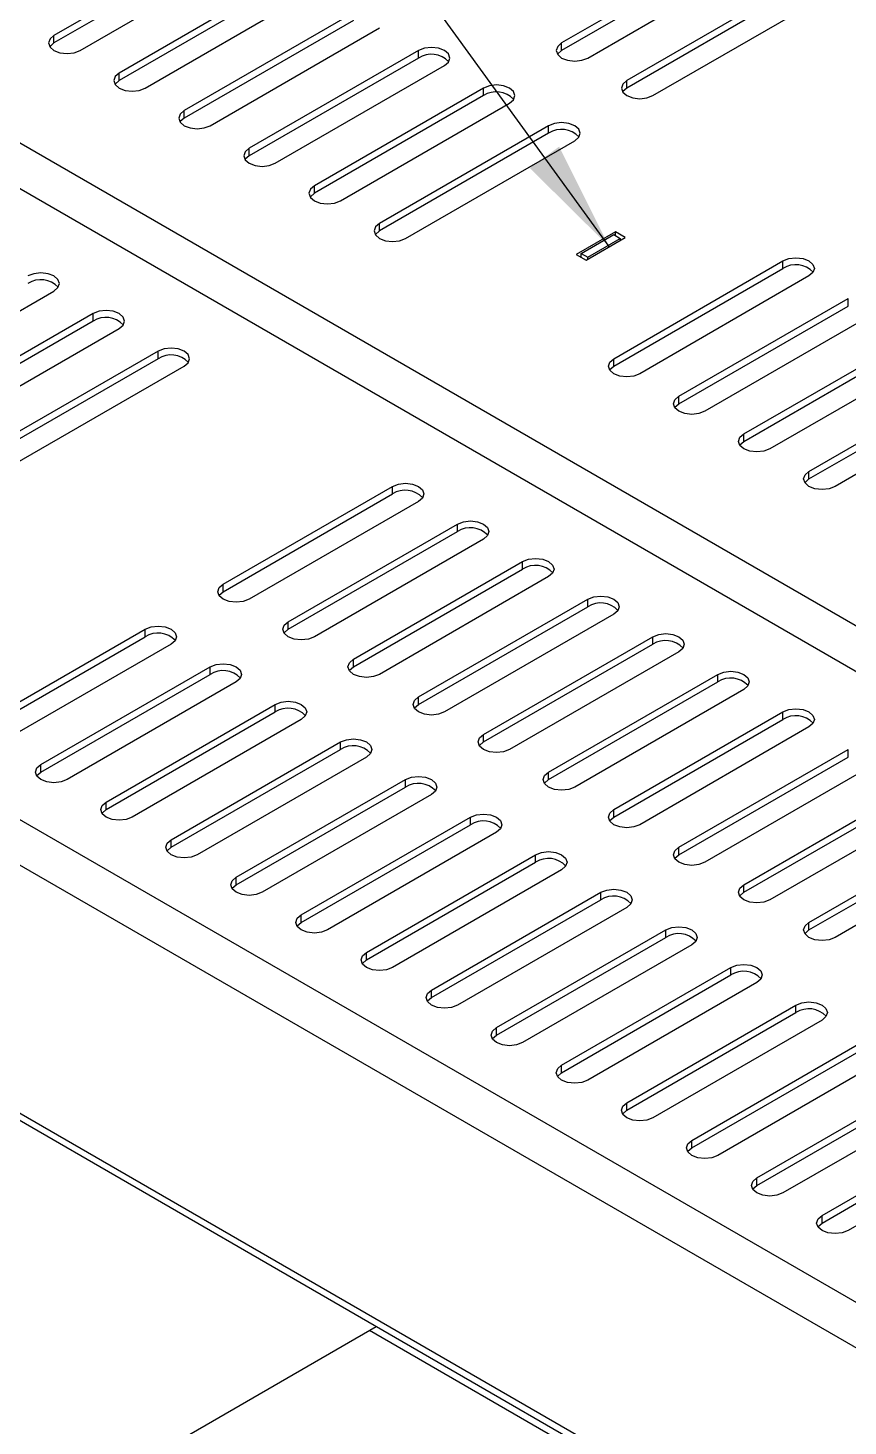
# Model space of a CAD drawing. Extents: x 0 to 841, y 0 to 594.
# Drawn here: x 157.5 to 202.1, y 96.5 to 172.4 of the extents above; entities that cross this region are included whole.
import ezdxf

# ---------------------------------------------------------------- set-up
doc = ezdxf.new("R2010")
doc.units = 0
doc.layers.get('0').update_dxf_attribs({"linetype": 'CONTINUOUS'})
doc.layers.add('FORMAT', color=7, linetype='CONTINUOUS')
doc.dimstyles.new('SLDDIMSTYLE5', dxfattribs={"dimtxt": 5.9944, "dimasz": 5.9944, "dimexe": 0, "dimexo": 0.0625, "dimgap": 1.4986, "dimtad": 0, "dimtih": 1, "dimtoh": 1, "dimdec": 0, "dimzin": 0, "dimtxsty": 'STANDARD', "dimblk1": 'CLOSED', "dimblk2": 'CLOSED', "dimsah": 1, "dimcen": 0.09, "dimazin": 3, "dimtfac": 1, "dimtdec": 0, "dimtofl": 0, "dimtmove": 0, "dimatfit": 3, "dimtolj": 1, "dimtzin": 0})

# ---------------------------------------------------------------- blocks, each defined once
blk = doc.blocks.new('_CLOSED')
at = {"color": 0, "linetype": 'BYBLOCK'}
for p, q in [((-1, 0.166667), (0, 0)), ((-1, 0.166667), (-1, -0.166667)), ((0, 0), (-1, -0.166667)), ((0, 0), (-1, 0))]:
    blk.add_line(p, q, dxfattribs=at)

msp = doc.modelspace()

# ---------------------------------------------------------------- linework, layer by layer
at = {"color": 7, "linetype": 'CONTINUOUS'}
for p, q in [((247.4046, 114.0317), (106.6904, 195.2643)), ((105.1815, 193.6715), (245.8958, 112.4389)), ((168.114, 177.3434), (158.9216, 172.0367)), ((168.114, 176.9351), (158.9216, 171.6284)), ((195.6912, 176.9352), (186.4988, 171.6285)), ((215.5848, 95.6625), (74.8705, 176.8952)), ((160.3359, 171.2203), (169.5282, 176.5269)), ((195.6912, 176.5269), (186.4988, 171.2202)), ((187.913, 170.8121), (197.1054, 176.1187)), ((73.3617, 175.3023), (214.076, 94.0697)), ((171.6496, 175.3023), (162.4572, 169.9957)), ((171.6496, 174.8941), (162.4572, 169.5874)), ((199.2267, 174.8941), (190.0343, 169.5875)), ((163.8714, 169.1793), (173.0638, 174.4859)), ((199.2267, 174.4859), (190.0343, 169.1792)), ((191.4485, 168.7711), (200.6409, 174.0777)), ((175.1851, 173.2613), (165.9927, 167.9547)), ((175.1851, 172.853), (165.9927, 167.5464)), ((167.4069, 167.1383), (176.5993, 172.4449)), ((158.9216, 171.6284), (158.9216, 172.0367)), ((186.4988, 171.2202), (186.4988, 171.6285)), ((178.7206, 171.2203), (169.5282, 165.9136)), ((178.7206, 170.812), (178.7206, 171.2203)), ((178.7206, 170.812), (169.5282, 165.5054)), ((170.9425, 165.0972), (180.1348, 170.4039)), ((162.4572, 169.5874), (162.4572, 169.9957)), ((190.0343, 169.1792), (190.0343, 169.5875)), ((182.2562, 169.1793), (173.0638, 163.8726)), ((182.2562, 168.771), (173.0638, 163.4644)), ((182.2562, 168.771), (182.2562, 169.1793)), ((165.9927, 167.5464), (165.9927, 167.9547)), ((174.478, 163.0562), (183.6704, 168.3629)), ((185.7917, 167.1383), (176.5993, 161.8316)), ((185.7917, 166.73), (185.7917, 167.1383)), ((185.7917, 166.73), (176.5993, 161.4233)), ((178.0135, 161.0152), (187.2059, 166.3218)), ((169.5282, 165.5054), (169.5282, 165.9136)), ((173.0638, 163.4644), (173.0638, 163.8726)), ((176.5993, 161.4233), (176.5993, 161.8316)), ((189.4156, 161.3724), (187.2943, 160.1478)), ((187.5595, 160.1988), (189.3272, 161.2193)), ((187.8246, 159.8416), (189.9459, 161.0662)), ((187.913, 159.9947), (189.6808, 161.0152)), ((189.3272, 161.2193), (189.6808, 161.0152)), ((189.9459, 161.0662), (189.4156, 161.3724)), ((189.4156, 161.1683), (189.4156, 161.3724)), ((189.6808, 161.0152), (189.6808, 160.9131)), ((187.2943, 160.1478), (187.8246, 159.8416)), ((187.5595, 160.1988), (187.913, 159.9947)), ((187.5595, 159.9947), (187.5595, 160.1988)), ((187.913, 159.8926), (187.913, 159.9947)), ((189.3272, 154.4839), (198.5196, 159.7906)), ((198.5196, 159.3823), (198.5196, 159.7906)), ((189.3272, 154.0757), (198.5196, 159.3823)), ((199.9338, 158.9742), (190.7414, 153.6675)), ((149.7292, 152.8511), (158.9216, 158.1578)), ((192.8628, 152.4429), (202.0552, 157.7496)), ((192.8628, 152.0346), (202.0552, 157.3413)), ((202.0552, 157.3413), (202.0552, 157.7496)), ((161.043, 156.9332), (151.8506, 151.6265)), ((161.043, 156.5249), (151.8506, 151.2182)), ((161.043, 156.5249), (161.043, 156.9332)), ((203.4694, 156.9332), (194.277, 151.6265)), ((153.2648, 150.8101), (162.4572, 156.1167)), ((196.3983, 150.4019), (205.5907, 155.7085)), ((196.3983, 149.9936), (205.5907, 155.3003)), ((164.5785, 154.8921), (155.3861, 149.5855)), ((164.5785, 154.4839), (155.3861, 149.1772)), ((164.5785, 154.4839), (164.5785, 154.8921)), ((189.3272, 154.0757), (189.3272, 154.4839)), ((207.0049, 154.8921), (197.8125, 149.5855)), ((156.8003, 148.7691), (165.9927, 154.0757)), ((199.9338, 148.3609), (209.1262, 153.6675)), ((199.9338, 147.9526), (209.1262, 153.2592)), ((210.5404, 152.8511), (201.348, 147.5445)), ((192.8628, 152.0346), (192.8628, 152.4429)), ((196.3983, 149.9936), (196.3983, 150.4019)), ((199.9338, 147.9526), (199.9338, 148.3609)), ((168.114, 142.2378), (177.3064, 147.5445)), ((177.3064, 147.1362), (177.3064, 147.5445)), ((168.114, 141.8295), (177.3064, 147.1362)), ((178.7206, 146.7281), (169.5282, 141.4214)), ((171.6496, 140.1968), (180.8419, 145.5034)), ((171.6496, 139.7885), (180.8419, 145.0952)), ((180.8419, 145.0952), (180.8419, 145.5034)), ((182.2562, 144.687), (173.0638, 139.3804)), ((175.1851, 138.1558), (184.3775, 143.4624)), ((175.1851, 137.7475), (184.3775, 143.0541)), ((184.3775, 143.0541), (184.3775, 143.4624)), ((168.114, 141.8295), (168.114, 142.2378)), ((185.7917, 142.646), (176.5993, 137.3394)), ((178.7206, 136.1147), (187.913, 141.4214)), ((187.913, 141.0131), (187.913, 141.4214)), ((178.7206, 135.7065), (187.913, 141.0131)), ((189.3272, 140.605), (180.1348, 135.2983)), ((154.679, 134.4819), (163.8714, 139.7886)), ((163.8714, 139.3803), (163.8714, 139.7886)), ((171.6496, 139.7885), (171.6496, 140.1968)), ((154.679, 134.0737), (163.8714, 139.3803)), ((165.2856, 138.9722), (156.0932, 133.6655)), ((182.2562, 134.0737), (191.4485, 139.3804)), ((182.2562, 133.6655), (191.4485, 138.9721)), ((191.4485, 138.9721), (191.4485, 139.3804)), ((192.8628, 138.564), (183.6704, 133.2573)), ((158.2145, 132.4409), (167.4069, 137.7476)), ((167.4069, 137.3393), (167.4069, 137.7476)), ((175.1851, 137.7475), (175.1851, 138.1558)), ((158.2145, 132.0326), (167.4069, 137.3393)), ((168.8211, 136.9312), (159.6287, 131.6245)), ((185.7917, 132.0327), (194.9841, 137.3394)), ((185.7917, 131.6244), (194.9841, 136.9311)), ((194.9841, 136.9311), (194.9841, 137.3394)), ((178.7206, 135.7065), (178.7206, 136.1147)), ((196.3983, 136.5229), (187.2059, 131.2163)), ((161.7501, 130.3999), (170.9425, 135.7065)), ((161.7501, 129.9916), (170.9425, 135.2983)), ((170.9425, 135.2983), (170.9425, 135.7065)), ((189.3272, 129.9917), (198.5196, 135.2983)), ((198.5196, 134.8901), (198.5196, 135.2983)), ((172.3567, 134.8901), (163.1643, 129.5835)), ((189.3272, 129.5834), (198.5196, 134.8901)), ((199.9338, 134.4819), (190.7414, 129.1753)), ((165.2856, 128.3589), (174.478, 133.6655)), ((174.478, 133.2573), (174.478, 133.6655)), ((182.2562, 133.6655), (182.2562, 134.0737)), ((165.2856, 127.9506), (174.478, 133.2573)), ((192.8628, 127.9507), (202.0552, 133.2573)), ((202.0552, 132.849), (202.0552, 133.2573)), ((158.2145, 132.0326), (158.2145, 132.4409)), ((175.8922, 132.8491), (166.6998, 127.5425)), ((192.8628, 127.5424), (202.0552, 132.849)), ((203.4694, 132.4409), (194.277, 127.1343)), ((168.8211, 126.3178), (178.0135, 131.6245)), ((178.0135, 131.2162), (178.0135, 131.6245)), ((185.7917, 131.6244), (185.7917, 132.0327)), ((168.8211, 125.9096), (178.0135, 131.2162)), ((179.4277, 130.8081), (170.2353, 125.5014)), ((196.3983, 125.9096), (205.5907, 131.2163)), ((196.3983, 125.5014), (205.5907, 130.808)), ((161.7501, 129.9916), (161.7501, 130.3999)), ((189.3272, 129.5834), (189.3272, 129.9917)), ((207.0049, 130.3999), (197.8125, 125.0932)), ((172.3567, 124.2768), (181.5491, 129.5835)), ((172.3567, 123.8686), (181.5491, 129.1752)), ((181.5491, 129.1752), (181.5491, 129.5835)), ((199.9338, 123.8686), (209.1262, 129.1753)), ((165.2856, 127.9506), (165.2856, 128.3589)), ((182.9633, 128.7671), (173.7709, 123.4604)), ((199.9338, 123.4604), (209.1262, 128.767)), ((210.5404, 128.3589), (201.348, 123.0522)), ((192.8628, 127.5424), (192.8628, 127.9507)), ((175.8922, 122.2358), (185.0846, 127.5425)), ((175.8922, 121.8275), (185.0846, 127.1342)), ((185.0846, 127.1342), (185.0846, 127.5425)), ((168.8211, 125.9096), (168.8211, 126.3178)), ((186.4988, 126.7261), (177.3064, 121.4194)), ((179.4277, 120.1948), (188.6201, 125.5014)), ((188.6201, 125.0932), (188.6201, 125.5014)), ((196.3983, 125.5014), (196.3983, 125.9096)), ((179.4277, 119.7865), (188.6201, 125.0932)), ((190.0343, 124.685), (180.8419, 119.3784)), ((172.3567, 123.8686), (172.3567, 124.2768)), ((199.9338, 123.4604), (199.9338, 123.8686)), ((182.9633, 118.1538), (192.1557, 123.4604)), ((182.9633, 117.7455), (192.1557, 123.0521)), ((192.1557, 123.0521), (192.1557, 123.4604)), ((141.5975, 122.4399), (198.8732, 89.3754)), ((193.5699, 122.644), (184.3775, 117.3374)), ((141.5975, 122.0316), (198.5822, 89.1351)), ((175.8922, 121.8275), (175.8922, 122.2358)), ((186.4988, 116.1127), (195.6912, 121.4194)), ((186.4988, 115.7045), (195.6912, 121.0111)), ((195.6912, 121.0111), (195.6912, 121.4194)), ((179.4277, 119.7865), (179.4277, 120.1948)), ((197.1054, 120.603), (187.913, 115.2963)), ((190.0343, 114.0717), (199.2267, 119.3784)), ((199.2267, 118.9701), (199.2267, 119.3784)), ((190.0343, 113.6635), (199.2267, 118.9701)), ((200.6409, 118.562), (191.4485, 113.2553)), ((182.9633, 117.7455), (182.9633, 118.1538)), ((193.5699, 112.0307), (202.7623, 117.3374)), ((193.5699, 111.6224), (202.7623, 116.9291)), ((204.1765, 116.521), (194.9841, 111.2143)), ((186.4988, 115.7045), (186.4988, 116.1127)), ((197.1054, 109.9897), (206.2978, 115.2963)), ((197.1054, 109.5814), (206.2978, 114.8881)), ((190.0343, 113.6635), (190.0343, 114.0717)), ((207.712, 114.4799), (198.5196, 109.1733)), ((200.6409, 107.9487), (209.8333, 113.2553)), ((200.6409, 107.5404), (209.8333, 112.847)), ((211.2475, 112.4389), (202.0552, 107.1323)), ((193.5699, 111.6224), (193.5699, 112.0307)), ((197.1054, 109.5814), (197.1054, 109.9897)), ((200.6409, 107.5404), (200.6409, 107.9487)), ((136.6478, 78.9578), (176.4297, 101.9234)), ((176.069, 101.7152), (198.3696, 88.8413))]:
    msp.add_line(p, q, dxfattribs=at)
at = {"color": 7, "linetype": 'CONTINUOUS', "flags": 128}
for points in [[(158.9216, 172.0367), (158.7049, 171.8494), (158.6287, 171.6285), (158.7049, 171.4076), (158.9216, 171.2203), (159.2461, 171.0952), (159.6287, 171.0512), (160.0114, 171.0952), (160.3358, 171.2203)], [(158.9216, 171.6284), (158.7049, 171.4411), (158.6934, 171.4244)], [(186.4988, 171.6285), (186.282, 171.4412), (186.2059, 171.2203), (186.282, 170.9994), (186.4988, 170.8121), (186.8232, 170.6869), (187.2059, 170.643), (187.5886, 170.6869), (187.913, 170.8121)], [(180.1348, 170.4039), (180.3516, 170.5912), (180.4277, 170.8121), (180.3516, 171.033), (180.1348, 171.2203), (179.8104, 171.3454), (179.4277, 171.3894), (179.0451, 171.3454), (178.7206, 171.2203)], [(186.4988, 171.2202), (186.282, 171.0329), (186.2705, 171.0162)], [(162.4572, 169.9957), (162.2404, 169.8084), (162.1643, 169.5875), (162.2404, 169.3666), (162.4572, 169.1793), (162.7816, 169.0541), (163.1643, 169.0102), (163.547, 169.0541), (163.8714, 169.1793)], [(162.4572, 169.5874), (162.2404, 169.4001), (162.2289, 169.3833)], [(183.6704, 168.3629), (183.8871, 168.5502), (183.9633, 168.7711), (183.8871, 168.992), (183.6704, 169.1793), (183.346, 169.3044), (182.9633, 169.3484), (182.5806, 169.3044), (182.2562, 169.1793)], [(190.0343, 169.5875), (189.8176, 169.4002), (189.7414, 169.1793), (189.8176, 168.9584), (190.0343, 168.7711), (190.3588, 168.6459), (190.7414, 168.602), (191.1241, 168.6459), (191.4485, 168.7711)], [(190.0343, 169.1792), (189.8176, 168.9919), (189.806, 168.9751)], [(165.9927, 167.9547), (165.7759, 167.7674), (165.6998, 167.5465), (165.7759, 167.3255), (165.9927, 167.1383), (166.3171, 167.0131), (166.6998, 166.9692), (167.0825, 167.0131), (167.4069, 167.1383)], [(165.9927, 167.5464), (165.7759, 167.3591), (165.7644, 167.3423)], [(187.2059, 166.3218), (187.4227, 166.5091), (187.4988, 166.7301), (187.4227, 166.951), (187.2059, 167.1383), (186.8815, 167.2634), (186.4988, 167.3073), (186.1161, 167.2634), (185.7917, 167.1383)], [(169.5282, 165.9136), (169.3115, 165.7264), (169.2353, 165.5054), (169.3115, 165.2845), (169.5282, 165.0972), (169.8527, 164.9721), (170.2353, 164.9281), (170.618, 164.9721), (170.9425, 165.0972)], [(169.5282, 165.5054), (169.3115, 165.3181), (169.3, 165.3013)], [(173.0638, 163.8726), (172.847, 163.6853), (172.7709, 163.4644), (172.847, 163.2435), (173.0638, 163.0562), (173.3882, 162.9311), (173.7709, 162.8871), (174.1536, 162.9311), (174.478, 163.0562)], [(173.0638, 163.4643), (172.847, 163.2771), (172.8355, 163.2603)], [(176.5993, 161.8316), (176.3825, 161.6443), (176.3064, 161.4234), (176.3825, 161.2025), (176.5993, 161.0152), (176.9237, 160.8901), (177.3064, 160.8461), (177.6891, 160.8901), (178.0135, 161.0152)], [(176.5993, 161.4233), (176.3825, 161.236), (176.371, 161.2193)], [(198.5196, 159.7906), (198.844, 159.9157), (199.2267, 159.9597), (199.6094, 159.9157), (199.9338, 159.7906), (200.1506, 159.6033), (200.2267, 159.3824), (200.1506, 159.1615), (199.9338, 158.9742)], [(158.9216, 158.1578), (159.1384, 158.3451), (159.2145, 158.566), (159.1384, 158.7869), (158.9216, 158.9742), (158.5972, 159.0993), (158.2145, 159.1433), (157.8318, 159.0993), (157.5074, 158.9742)], [(162.4572, 156.1167), (162.6739, 156.304), (162.7501, 156.5249), (162.6739, 156.7459), (162.4572, 156.9332), (162.1327, 157.0583), (161.7501, 157.1022), (161.3674, 157.0583), (161.043, 156.9332)], [(165.9927, 154.0757), (166.2095, 154.263), (166.2856, 154.4839), (166.2095, 154.7048), (165.9927, 154.8921), (165.6683, 155.0173), (165.2856, 155.0612), (164.9029, 155.0173), (164.5785, 154.8921)], [(190.7414, 153.6675), (190.417, 153.5424), (190.0343, 153.4984), (189.6517, 153.5424), (189.3272, 153.6675), (189.1105, 153.8548), (189.0343, 154.0757), (189.1105, 154.2966), (189.3272, 154.4839)], [(189.0989, 153.8716), (189.1105, 153.8884), (189.3272, 154.0757)], [(194.277, 151.6265), (193.9526, 151.5014), (193.5699, 151.4574), (193.1872, 151.5014), (192.8628, 151.6265), (192.646, 151.8138), (192.5699, 152.0347), (192.646, 152.2556), (192.8628, 152.4429)], [(192.6345, 151.8306), (192.646, 151.8474), (192.8628, 152.0346)], [(197.8125, 149.5855), (197.4881, 149.4603), (197.1054, 149.4164), (196.7227, 149.4603), (196.3983, 149.5855), (196.1815, 149.7728), (196.1054, 149.9937), (196.1815, 150.2146), (196.3983, 150.4019)], [(196.17, 149.7895), (196.1815, 149.8063), (196.3983, 149.9936)], [(201.348, 147.5445), (201.0236, 147.4193), (200.6409, 147.3754), (200.2583, 147.4193), (199.9338, 147.5445), (199.7171, 147.7317), (199.6409, 147.9527), (199.7171, 148.1736), (199.9338, 148.3609)], [(177.3064, 147.5445), (177.6308, 147.6696), (178.0135, 147.7135), (178.3962, 147.6696), (178.7206, 147.5445), (178.9374, 147.3572), (179.0135, 147.1363), (178.9374, 146.9153), (178.7206, 146.7281)], [(199.7055, 147.7485), (199.7171, 147.7653), (199.9338, 147.9526)], [(180.8419, 145.5034), (181.1664, 145.6286), (181.5491, 145.6725), (181.9317, 145.6286), (182.2562, 145.5034), (182.4729, 145.3162), (182.5491, 145.0952), (182.4729, 144.8743), (182.2562, 144.687)], [(184.3775, 143.4624), (184.7019, 143.5876), (185.0846, 143.6315), (185.4673, 143.5876), (185.7917, 143.4624), (186.0085, 143.2751), (186.0846, 143.0542), (186.0085, 142.8333), (185.7917, 142.646)], [(169.5282, 141.4214), (169.2038, 141.2963), (168.8211, 141.2523), (168.4384, 141.2963), (168.114, 141.4214), (167.8973, 141.6087), (167.8211, 141.8296), (167.8973, 142.0505), (168.114, 142.2378)], [(167.8857, 141.6255), (167.8973, 141.6423), (168.114, 141.8295)], [(187.913, 141.4214), (188.2374, 141.5465), (188.6201, 141.5905), (189.0028, 141.5465), (189.3272, 141.4214), (189.544, 141.2341), (189.6201, 141.0132), (189.544, 140.7923), (189.3272, 140.605)], [(163.8714, 139.7886), (164.1958, 139.9137), (164.5785, 139.9577), (164.9612, 139.9137), (165.2856, 139.7886), (165.5024, 139.6013), (165.5785, 139.3804), (165.5024, 139.1595), (165.2856, 138.9722)], [(173.0638, 139.3804), (172.7394, 139.2552), (172.3567, 139.2113), (171.974, 139.2552), (171.6496, 139.3804), (171.4328, 139.5677), (171.3567, 139.7886), (171.4328, 140.0095), (171.6496, 140.1968)], [(171.4213, 139.5844), (171.4328, 139.6012), (171.6496, 139.7885)], [(191.4486, 139.3804), (191.773, 139.5055), (192.1557, 139.5495), (192.5383, 139.5055), (192.8628, 139.3804), (193.0795, 139.1931), (193.1557, 138.9722), (193.0795, 138.7513), (192.8628, 138.564)], [(167.4069, 137.7476), (167.7313, 137.8727), (168.114, 137.9166), (168.4967, 137.8727), (168.8211, 137.7476), (169.0379, 137.5603), (169.114, 137.3394), (169.0379, 137.1184), (168.8211, 136.9312)], [(176.5993, 137.3394), (176.2749, 137.2142), (175.8922, 137.1703), (175.5095, 137.2142), (175.1851, 137.3394), (174.9683, 137.5266), (174.8922, 137.7476), (174.9683, 137.9685), (175.1851, 138.1558)], [(174.9568, 137.5434), (174.9683, 137.5602), (175.1851, 137.7475)], [(194.9841, 137.3394), (195.3085, 137.4645), (195.6912, 137.5084), (196.0739, 137.4645), (196.3983, 137.3394), (196.6151, 137.1521), (196.6912, 136.9312), (196.6151, 136.7102), (196.3983, 136.5229)], [(180.1348, 135.2983), (179.8104, 135.1732), (179.4277, 135.1293), (179.045, 135.1732), (178.7206, 135.2983), (178.5039, 135.4856), (178.4277, 135.7065), (178.5039, 135.9275), (178.7206, 136.1147)], [(170.9425, 135.7065), (171.2669, 135.8317), (171.6496, 135.8756), (172.0322, 135.8317), (172.3567, 135.7065), (172.5734, 135.5193), (172.6496, 135.2983), (172.5734, 135.0774), (172.3567, 134.8901)], [(178.4923, 135.5024), (178.5039, 135.5192), (178.7206, 135.7065)], [(198.5196, 135.2983), (198.844, 135.4235), (199.2267, 135.4674), (199.6094, 135.4235), (199.9338, 135.2983), (200.1506, 135.1111), (200.2267, 134.8901), (200.1506, 134.6692), (199.9338, 134.4819)], [(174.478, 133.6655), (174.8024, 133.7907), (175.1851, 133.8346), (175.5678, 133.7907), (175.8922, 133.6655), (176.109, 133.4782), (176.1851, 133.2573), (176.109, 133.0364), (175.8922, 132.8491)], [(183.6704, 133.2573), (183.346, 133.1322), (182.9633, 133.0882), (182.5806, 133.1322), (182.2562, 133.2573), (182.0394, 133.4446), (181.9633, 133.6655), (182.0394, 133.8864), (182.2562, 134.0737)], [(182.0279, 133.4614), (182.0394, 133.4782), (182.2562, 133.6655)], [(159.6287, 131.6245), (159.3043, 131.4994), (158.9216, 131.4554), (158.539, 131.4994), (158.2145, 131.6245), (157.9978, 131.8118), (157.9216, 132.0327), (157.9978, 132.2536), (158.2145, 132.4409)], [(157.9862, 131.8286), (157.9978, 131.8454), (158.2145, 132.0326)], [(178.0135, 131.6245), (178.3379, 131.7496), (178.7206, 131.7936), (179.1033, 131.7496), (179.4277, 131.6245), (179.6445, 131.4372), (179.7206, 131.2163), (179.6445, 130.9954), (179.4277, 130.8081)], [(187.2059, 131.2163), (186.8815, 131.0912), (186.4988, 131.0472), (186.1161, 131.0912), (185.7917, 131.2163), (185.5749, 131.4036), (185.4988, 131.6245), (185.5749, 131.8454), (185.7917, 132.0327)], [(185.5634, 131.4204), (185.5749, 131.4372), (185.7917, 131.6244)], [(163.1643, 129.5835), (162.8399, 129.4583), (162.4572, 129.4144), (162.0745, 129.4583), (161.7501, 129.5835), (161.5333, 129.7708), (161.4572, 129.9917), (161.5333, 130.2126), (161.7501, 130.3999)], [(161.5218, 129.7875), (161.5333, 129.8043), (161.7501, 129.9916)], [(190.7414, 129.1753), (190.417, 129.0501), (190.0343, 129.0062), (189.6517, 129.0501), (189.3272, 129.1753), (189.1105, 129.3626), (189.0343, 129.5835), (189.1105, 129.8044), (189.3272, 129.9917)], [(181.5491, 129.5835), (181.8735, 129.7086), (182.2562, 129.7526), (182.6388, 129.7086), (182.9633, 129.5835), (183.18, 129.3962), (183.2562, 129.1753), (183.18, 128.9544), (182.9633, 128.7671)], [(189.0989, 129.3793), (189.1105, 129.3961), (189.3272, 129.5834)], [(166.6998, 127.5425), (166.3754, 127.4173), (165.9927, 127.3734), (165.61, 127.4173), (165.2856, 127.5425), (165.0688, 127.7297), (164.9927, 127.9507), (165.0688, 128.1716), (165.2856, 128.3589)], [(165.0573, 127.7465), (165.0688, 127.7633), (165.2856, 127.9506)], [(185.0846, 127.5425), (185.409, 127.6676), (185.7917, 127.7115), (186.1744, 127.6676), (186.4988, 127.5425), (186.7156, 127.3552), (186.7917, 127.1343), (186.7156, 126.9133), (186.4988, 126.7261)], [(194.277, 127.1343), (193.9526, 127.0091), (193.5699, 126.9652), (193.1872, 127.0091), (192.8628, 127.1343), (192.646, 127.3215), (192.5699, 127.5425), (192.646, 127.7634), (192.8628, 127.9507)], [(192.6345, 127.3383), (192.646, 127.3551), (192.8628, 127.5424)], [(170.2353, 125.5014), (169.9109, 125.3763), (169.5282, 125.3324), (169.1456, 125.3763), (168.8211, 125.5014), (168.6044, 125.6887), (168.5282, 125.9096), (168.6044, 126.1306), (168.8211, 126.3178)], [(168.5928, 125.7055), (168.6044, 125.7223), (168.8211, 125.9096)], [(188.6201, 125.5014), (188.9445, 125.6266), (189.3272, 125.6705), (189.7099, 125.6266), (190.0343, 125.5014), (190.2511, 125.3142), (190.3272, 125.0932), (190.2511, 124.8723), (190.0343, 124.685)], [(197.8125, 125.0932), (197.4881, 124.9681), (197.1054, 124.9242), (196.7227, 124.9681), (196.3983, 125.0932), (196.1815, 125.2805), (196.1054, 125.5014), (196.1815, 125.7224), (196.3983, 125.9096)], [(196.17, 125.2973), (196.1815, 125.3141), (196.3983, 125.5014)], [(173.7709, 123.4604), (173.4465, 123.3353), (173.0638, 123.2913), (172.6811, 123.3353), (172.3567, 123.4604), (172.1399, 123.6477), (172.0638, 123.8686), (172.1399, 124.0895), (172.3567, 124.2768)], [(172.1284, 123.6645), (172.1399, 123.6813), (172.3567, 123.8686)], [(201.348, 123.0522), (201.0236, 122.9271), (200.6409, 122.8831), (200.2583, 122.9271), (199.9338, 123.0522), (199.7171, 123.2395), (199.6409, 123.4604), (199.7171, 123.6813), (199.9338, 123.8686)], [(192.1557, 123.4604), (192.4801, 123.5856), (192.8628, 123.6295), (193.2454, 123.5856), (193.5699, 123.4604), (193.7866, 123.2731), (193.8628, 123.0522), (193.7866, 122.8313), (193.5699, 122.644)], [(199.7055, 123.2563), (199.7171, 123.2731), (199.9338, 123.4604)], [(177.3064, 121.4194), (176.982, 121.2943), (176.5993, 121.2503), (176.2166, 121.2943), (175.8922, 121.4194), (175.6754, 121.6067), (175.5993, 121.8276), (175.6754, 122.0485), (175.8922, 122.2358)], [(175.6639, 121.6235), (175.6754, 121.6403), (175.8922, 121.8275)], [(195.6912, 121.4194), (196.0156, 121.5445), (196.3983, 121.5885), (196.781, 121.5445), (197.1054, 121.4194), (197.3222, 121.2321), (197.3983, 121.0112), (197.3222, 120.7903), (197.1054, 120.603)], [(180.8419, 119.3784), (180.5175, 119.2532), (180.1348, 119.2093), (179.7522, 119.2532), (179.4277, 119.3784), (179.211, 119.5657), (179.1348, 119.7866), (179.211, 120.0075), (179.4277, 120.1948)], [(179.1994, 119.5824), (179.211, 119.5992), (179.4277, 119.7865)], [(199.2267, 119.3784), (199.5511, 119.5035), (199.9338, 119.5475), (200.3165, 119.5035), (200.6409, 119.3784), (200.8577, 119.1911), (200.9338, 118.9702), (200.8577, 118.7493), (200.6409, 118.562)], [(184.3775, 117.3374), (184.0531, 117.2122), (183.6704, 117.1683), (183.2877, 117.2122), (182.9633, 117.3374), (182.7465, 117.5246), (182.6704, 117.7456), (182.7465, 117.9665), (182.9633, 118.1538)], [(182.735, 117.5414), (182.7465, 117.5582), (182.9633, 117.7455)], [(187.913, 115.2963), (187.5886, 115.1712), (187.2059, 115.1273), (186.8232, 115.1712), (186.4988, 115.2963), (186.282, 115.4836), (186.2059, 115.7045), (186.282, 115.9255), (186.4988, 116.1127)], [(186.2705, 115.5004), (186.282, 115.5172), (186.4988, 115.7045)], [(191.4485, 113.2553), (191.1241, 113.1302), (190.7414, 113.0862), (190.3588, 113.1302), (190.0343, 113.2553), (189.8176, 113.4426), (189.7414, 113.6635), (189.8176, 113.8844), (190.0343, 114.0717)], [(189.8061, 113.4594), (189.8176, 113.4762), (190.0343, 113.6635)], [(194.9841, 111.2143), (194.6597, 111.0892), (194.277, 111.0452), (193.8943, 111.0892), (193.5699, 111.2143), (193.3531, 111.4016), (193.277, 111.6225), (193.3531, 111.8434), (193.5699, 112.0307)], [(193.3416, 111.4184), (193.3531, 111.4352), (193.5699, 111.6224)], [(198.5196, 109.1733), (198.1952, 109.0481), (197.8125, 109.0042), (197.4298, 109.0481), (197.1054, 109.1733), (196.8886, 109.3606), (196.8125, 109.5815), (196.8886, 109.8024), (197.1054, 109.9897)], [(196.8771, 109.3773), (196.8886, 109.3941), (197.1054, 109.5814)], [(202.0551, 107.1323), (201.7307, 107.0071), (201.348, 106.9632), (200.9654, 107.0071), (200.6409, 107.1323), (200.4242, 107.3195), (200.348, 107.5405), (200.4242, 107.7614), (200.6409, 107.9487)], [(200.4127, 107.3363), (200.4242, 107.3531), (200.6409, 107.5404)]]:
    msp.add_lwpolyline(points, dxfattribs=at)
at = {"color": 7, "linetype": 'CONTINUOUS'}
for centre, radius, start, end in [((179.4194, 169.7239), 1.2932, 43.129715, 122.705561), ((182.9549, 167.6828), 1.2932, 43.129836, 122.705429), ((186.4904, 165.6418), 1.2932, 43.129637, 122.705649), ((199.2183, 158.2942), 1.2932, 43.129285, 122.705981), ((158.2062, 157.4778), 1.2932, 43.129715, 122.705561), ((161.7417, 155.4367), 1.2932, 43.129836, 122.705429), ((165.2772, 153.3957), 1.2932, 43.129637, 122.705649), ((178.0051, 146.0481), 1.2932, 43.129285, 122.705981), ((181.5407, 144.007), 1.2932, 43.129951, 122.705315), ((185.0762, 141.966), 1.2932, 43.129984, 122.705281), ((188.6117, 139.925), 1.2932, 43.129285, 122.705981), ((164.5701, 138.292), 1.2933, 43.133767, 122.701499), ((192.1473, 137.8839), 1.2932, 43.129951, 122.705315), ((168.1056, 136.251), 1.2933, 43.134432, 122.700833), ((195.6828, 135.8429), 1.2932, 43.129984, 122.705281), ((171.6412, 134.21), 1.2933, 43.134466, 122.700799), ((199.2183, 133.8019), 1.2932, 43.130116, 122.705068), ((175.1767, 132.169), 1.2933, 43.133767, 122.701499), ((178.7122, 130.1279), 1.2933, 43.134432, 122.700833), ((182.2478, 128.0869), 1.2933, 43.134466, 122.700799), ((185.7833, 126.0459), 1.2933, 43.134597, 122.700586), ((189.3188, 124.0049), 1.2933, 43.134335, 122.701013), ((192.8544, 121.9638), 1.2933, 43.134597, 122.700586), ((196.3899, 119.9229), 1.2933, 43.132936, 122.702412), ((199.9254, 117.8818), 1.2933, 43.134267, 122.70108)]:
    msp.add_arc(centre, radius, start, end, dxfattribs=at)

# ---------------------------------------------------------------- leaders
at = {"layer": 'FORMAT'}
msp.add_leader([(189.082, 160.5675), (121.3619, 253.912)], dimstyle='SLDDIMSTYLE5', dxfattribs=at)

doc.saveas('drawing.dxf')
